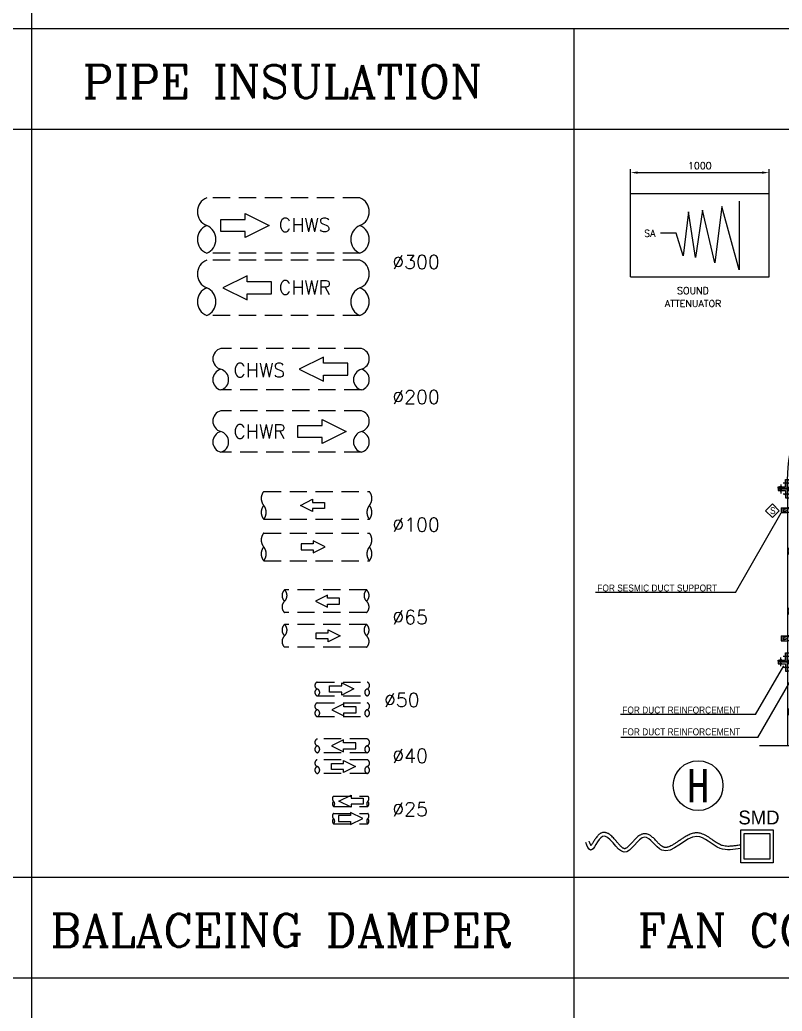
# Model space of a CAD drawing. Extents: x 462150 to 593348, y 35809 to 85242.
# Drawn here: x 512247 to 517754, y 52514 to 59676 of the extents above; entities that cross this region are included whole.
import ezdxf
from ezdxf.enums import TextEntityAlignment as Align

# ---------------------------------------------------------------- set-up
doc = ezdxf.new("R2010")
doc.units = 0
doc.header["$LTSCALE"] = 500
doc.header["$MEASUREMENT"] = 0
for name, pattern in [('DASHED2', [0.375, 0.25, -0.125]), ('DSH1', [0.101, 0.067, -0.034]), ('HIDDEN2', [4.7625, 3.175, -1.5875])]:
    doc.linetypes.add(name, pattern=pattern)
for name, color, linetype in [('AC-DIM', 7, 'Continuous'), ('AC-FD', 2, 'Continuous'), ('AC-INSULATION', 21, 'DASHED2'), ('AC-RDUCT', 4, 'Continuous'), ('AC-TEXT', 7, 'Continuous'), ('AC-TEXT-L', 1, 'Continuous'), ('AC-VAV', 1, 'Continuous'), ('ARROW', 2, 'Continuous'), ('DUCT-OP', 3, 'Continuous'), ('EQP', 1, 'Continuous'), ('M_ARR', 2, 'Continuous'), ('ma-section', 3, 'Continuous'), ('MH-SARR', 2, 'Continuous'), ('PL-W-TEXT', 7, 'Continuous'), ('S-DUCT', 3, 'Continuous'), ('text-', 7, 'Continuous'), ('TXT', 2, 'Continuous')]:
    doc.layers.add(name, color=color, linetype=linetype)
doc.styles.add('FF-LOOP', font='romanc.shx', dxfattribs={"height": 2})
doc.styles.add('MOHAMED', font='STENCIL.SHX', dxfattribs={"height": 105})
doc.styles.add('MONOTXT', font='MONOTXT', dxfattribs={"height": 0.2})
doc.styles.add('ROMANS', font='romans.shx', dxfattribs={"width": 0.8, "height": 100})
doc.styles.add('SIMPLEX', font='SIMPLEX.SHX')
doc.dimstyles.new('SHERIF-K_SEC', dxfattribs={"dimtxt": 50, "dimasz": 50, "dimexe": 25, "dimexo": 25, "dimgap": 25, "dimtad": 1, "dimdec": 0, "dimdsep": 46, "dimtxsty": 'SIMPLEX', "dimcen": -0.5, "dimdle": 100, "dimclrd": 161, "dimclre": 161, "dimclrt": 7, "dimadec": 0, "dimazin": 0, "dimtfac": 1, "dimtdec": 0, "dimtix": 1, "dimtmove": 0, "dimatfit": 0, "dimfxl": 1, "dimtolj": 1, "dimtzin": 0, "dimlwd": -1, "dimarcsym": 0})

# ---------------------------------------------------------------- blocks, each defined once
blk = doc.blocks.new('M-ARR01')
at = {"layer": 'MH-SARR'}
blk.add_lwpolyline([(-7, 0.88), (-7, -0.88), (-3.5, -0.88), (-3.5, -1.75), (0, 0), (-3.5, 1.75), (-3.5, 0.88)], close=True, dxfattribs=at)
blk = doc.blocks.new('CHW INSULATION')
at = {"layer": 'AC-INSULATION'}
for p, q in [((0, 0), (-1107.4, 0)), ((0, -400), (-1107.4, -400)), ((0, -450), (-1107.4, -450)), ((0, -850), (-1107.4, -850)), ((10.3, -1088), (-1005.9, -1088)), ((10.3, -1388), (-1005.9, -1388)), ((10.3, -1538), (-1005.9, -1538)), ((10.3, -1838), (-1005.9, -1838)), ((-695.4, -2121.8), (68, -2121.8)), ((-695.4, -2321.8), (68, -2321.8)), ((-695.4, -2421.8), (68, -2421.8)), ((-695.4, -2621.8), (68, -2621.8)), ((47.6, -2831.7), (-545.1, -2831.7)), ((47.6, -2996.7), (-545.1, -2996.7)), ((47.6, -3081.7), (-545.1, -3081.7)), ((47.6, -3246.7), (-545.1, -3246.7)), ((-308.4, -3498.2), (51.6, -3498.2)), ((-308.4, -3598.2), (51.6, -3598.2)), ((-308.4, -3648.2), (51.6, -3648.2)), ((-308.4, -3748.2), (51.6, -3748.2)), ((51.6, -3909), (-308.4, -3909)), ((51.6, -4009), (-308.4, -4009)), ((51.6, -4059), (-308.4, -4059)), ((51.6, -4159), (-308.4, -4159)), ((-190.8, -4322), (56.5, -4322)), ((-190.8, -4397), (56.5, -4397)), ((-190.8, -4447), (56.5, -4447)), ((-190.8, -4522), (56.5, -4522))]:
    blk.add_line(p, q, dxfattribs=at)
for centre, radius, start, end in [((-635.6, -2171.8), 77.9, 140.08938, 219.91062), ((8.2, -2171.8), 77.9, 320.08938, 39.91062), ((-635.6, -2271.8), 77.9, 140.08938, 219.91062), ((-755.1, -2271.8), 77.9, 320.08938, 39.91062), ((127.8, -2271.8), 77.9, 140.08938, 219.91062), ((8.2, -2271.8), 77.9, 320.08938, 39.91062), ((-635.6, -2471.8), 77.9, 140.08938, 219.91062), ((8.2, -2471.8), 77.9, 320.08938, 39.91062), ((-635.6, -2571.8), 77.9, 140.08938, 219.91062), ((-755.1, -2571.8), 77.9, 320.08938, 39.91062), ((127.8, -2571.8), 77.9, 140.08938, 219.91062), ((8.2, -2571.8), 77.9, 320.08938, 39.91062), ((-507.3, -2872.9), 55.9, 132.49087, 227.50913), ((-582.9, -2872.9), 55.9, 312.49087, 47.50913), ((85.4, -2872.9), 55.9, 132.49087, 227.50913), ((9.9, -2872.9), 55.9, 312.49087, 47.50913), ((-507.3, -2955.4), 55.9, 132.49087, 227.50913), ((9.9, -2955.4), 55.9, 312.49087, 47.50913), ((-507.3, -3122.9), 55.9, 132.49087, 227.50913), ((-582.9, -3122.9), 55.9, 312.49087, 47.50913), ((85.4, -3122.9), 55.9, 132.49087, 227.50913), ((9.9, -3122.9), 55.9, 312.49087, 47.50913), ((-507.3, -3205.4), 55.9, 132.49087, 227.50913), ((9.9, -3205.4), 55.9, 312.49087, 47.50913), ((-299.3, -3523.2), 26.6, 109.9839, 250.0161), ((42.6, -3523.2), 26.6, 289.9839, 70.0161), ((-299.3, -3573.2), 26.6, 109.9839, 250.0161), ((-317.5, -3573.2), 26.6, 289.9839, 70.0161), ((60.7, -3573.2), 26.6, 109.9839, 250.0161), ((42.6, -3573.2), 26.6, 289.9839, 70.0161), ((-299.3, -3673.2), 26.6, 109.9839, 250.0161), ((42.6, -3673.2), 26.6, 289.9839, 70.0161), ((-299.3, -3723.2), 26.6, 109.9839, 250.0161), ((-317.5, -3723.2), 26.6, 289.9839, 70.0161), ((60.7, -3723.2), 26.6, 109.9839, 250.0161), ((42.6, -3723.2), 26.6, 289.9839, 70.0161), ((-299.3, -3934), 26.6, 109.9839, 250.0161), ((42.6, -3934), 26.6, 289.9839, 70.0161), ((-299.3, -3984), 26.6, 109.9839, 250.0161), ((-317.5, -3984), 26.6, 289.9839, 70.0161), ((60.7, -3984), 26.6, 109.9839, 250.0161), ((42.6, -3984), 26.6, 289.9839, 70.0161), ((-299.3, -4084), 26.6, 109.9839, 250.0161), ((42.6, -4084), 26.6, 289.9839, 70.0161), ((-299.3, -4134), 26.6, 109.9839, 250.0161), ((-317.5, -4134), 26.6, 289.9839, 70.0161), ((60.7, -4134), 26.6, 109.9839, 250.0161), ((42.6, -4134), 26.6, 289.9839, 70.0161), ((-173.3, -4340.7), 25.7, 133.15046, 226.84954), ((-173.3, -4378.2), 25.7, 133.15046, 226.84954), ((-208.4, -4378.2), 25.7, 313.15046, 46.84954), ((74.1, -4378.2), 25.7, 133.15046, 226.84954), ((38.9, -4340.7), 25.7, 313.15046, 46.84954), ((38.9, -4378.2), 25.7, 313.15046, 46.84954), ((-173.3, -4465.7), 25.7, 133.15046, 226.84954), ((-173.3, -4503.2), 25.7, 133.15046, 226.84954), ((-208.4, -4503.2), 25.7, 313.15046, 46.84954), ((74.1, -4503.2), 25.7, 133.15046, 226.84954), ((38.9, -4465.7), 25.7, 313.15046, 46.84954), ((38.9, -4503.2), 25.7, 313.15046, 46.84954)]:
    blk.add_arc(centre, radius, start, end, dxfattribs=at)
at = {"layer": 'AC-TEXT-L'}
for centre, radius, start, end in [((-1066.1, -100), 108.2, 112.44978, 247.55022), ((-41.3, -100), 108.2, 292.44978, 67.55022), ((-1066.1, -300), 108.2, 112.44978, 247.55022), ((-1148.7, -300), 108.2, 292.44978, 67.55022), ((41.3, -300), 108.2, 112.44978, 247.55022), ((-41.3, -300), 108.2, 292.44978, 67.55022), ((-1066.1, -550), 108.2, 112.44978, 247.55022), ((-41.3, -550), 108.2, 292.44978, 67.55022), ((-1066.1, -750), 108.2, 112.44978, 247.55022), ((-1148.7, -750), 108.2, 292.44978, 67.55022), ((41.3, -750), 108.2, 112.44978, 247.55022), ((-41.3, -750), 108.2, 292.44978, 67.55022), ((-985.5, -1163), 77.7, 105.21449, 254.78551), ((-10.1, -1163), 77.7, 285.21449, 74.78551), ((-985.5, -1313), 77.7, 105.21449, 254.78551), ((-1026.3, -1313), 77.7, 285.21449, 74.78551), ((30.7, -1313), 77.7, 105.21449, 254.78551), ((-10.1, -1313), 77.7, 285.21449, 74.78551), ((-985.5, -1613), 77.7, 105.21449, 254.78551), ((-10.1, -1613), 77.7, 285.21449, 74.78551), ((-985.5, -1763), 77.7, 105.21449, 254.78551), ((-1026.3, -1763), 77.7, 285.21449, 74.78551), ((30.7, -1763), 77.7, 105.21449, 254.78551), ((-10.1, -1763), 77.7, 285.21449, 74.78551)]:
    blk.add_arc(centre, radius, start, end, dxfattribs=at)
at = {"layer": 'AC-INSULATION', "rotation": 180}
for p, xscale, yscale, zscale in [((-655.1, -200), -50, 50, 50), ((-990.2, -650), 50, 50, 50), ((-438.6, -1238), 50, 50, 50), ((-99, -1688), -50, 50, 50), ((-322.3, -2914.2), 25, 25, 25), ((-142.2, -3164.2), -25, 25, 25), ((-44.1, -3548.2), -25, 25, 25), ((-203.7, -3698.2), 25, 25, 25), ((-205.8, -3959), 25, 25, 25), ((-31.7, -4109), -25, 25, 25)]:
    blk.add_blockref('M-ARR01', p, dxfattribs=dict(at, xscale=xscale, yscale=yscale, zscale=zscale))
at = {"layer": 'AC-INSULATION', "yscale": 25, "zscale": 25}
for p, xscale in [((-430.5, -2221.8), -25), ((-250.4, -2521.8), 25), ((-151.7, -4359.5), -25), ((19.9, -4484.5), 25)]:
    blk.add_blockref('M-ARR01', p, dxfattribs=dict(at, xscale=xscale))
at = {"layer": 'AC-FD', "style": 'ROMANS'}
for s, p in [('CHWS', (-913.7, -1295.2)), ('CHWR', (-913.7, -1738))]:
    blk.add_text(s, height=100, dxfattribs=at).set_placement(p)
at = {"layer": 'AC-TEXT', "style": 'ROMANS'}
for s, p in [('CHWS', (-585.9, -245.6)), ('%%C300', (233.6, -513)), ('CHWR', (-585.9, -698.1)), ('%%C200', (233.6, -1488.6)), ('%%C100', (233.6, -2411.3)), ('%%C65', (233.6, -3078.9)), ('%%C50', (173.6, -3677.4)), ('%%C40', (233.6, -4081.1)), ('%%C25', (233.6, -4467.2))]:
    blk.add_text(s, height=100, dxfattribs=at).set_placement(p)
blk = doc.blocks.new('*D592')
at = {"layer": 'AC-DIM', "color": 161, "lineweight": -2, "ltscale": 0.02, "transparency": 16777216}
for p, q in [((516659.5, 58371.6), (516659.5, 58597.4)), ((517659.5, 58371.6), (517659.5, 58597.4))]:
    blk.add_line(p, q, dxfattribs=at)
at = {"layer": 'AC-DIM', "color": 161, "ltscale": 0.02, "transparency": 16777216}
blk.add_line((516709.5, 58572.4), (517609.5, 58572.4), dxfattribs=at)
for points in [[(516709.5, 58580.7), (516709.5, 58564), (516659.5, 58572.4)], [(517609.5, 58580.7), (517609.5, 58564), (517659.5, 58572.4)]]:
    blk.add_solid(points, dxfattribs=at)
at = {"layer": 'Defpoints', "color": 0, "ltscale": 0.02, "transparency": 16777216}
for p in [(517659.5, 58572.4), (516659.5, 58346.6), (517659.5, 58346.6)]:
    blk.add_point(p, dxfattribs=at)
at = {"layer": 'AC-DIM', "color": 7, "ltscale": 0.02, "transparency": 16777216, "insert": (517159.5, 58622.4), "char_height": 50, "attachment_point": 5, "style": 'SIMPLEX'}
blk.add_mtext('\\A1;1000', dxfattribs=at)
blk = doc.blocks.new('ARR00A')
at = {"layer": 'M_ARR'}
blk.add_lwpolyline([(-7, 0.88), (-7, -0.88), (-3.5, -0.88), (-3.5, -1.75), (0, 0), (-3.5, 1.75), (-3.5, 0.88)], close=True, dxfattribs=at)
blk = doc.blocks.new('sup2')
at = {"layer": 'EQP'}
for p, q in [((-555.6, 35), (-500, 35)), ((-555.6, 35), (-555.6, -35)), ((-500, 18.9), (-542.9, 18.9)), ((-542.9, 18.9), (-542.9, -35)), ((555.6, 35), (500, 35)), ((500, 18.9), (542.9, 18.9)), ((542.9, 18.9), (542.9, -35)), ((555.6, 35), (555.6, -35)), ((-555.6, -35), (-500, -35)), ((555.6, -35), (500, -35))]:
    blk.add_line(p, q, dxfattribs=at)
at = {"layer": 'EQP', "linetype": 'HIDDEN2'}
for p, q in [((500, 35), (-500, 35)), ((500, 18.9), (-500, 18.9)), ((500, -35), (-500, -35))]:
    blk.add_line(p, q, dxfattribs=at)
at = {"layer": 'EQP'}
for centre in [(-523.6, -8.3), (523.6, -8.3)]:
    blk.add_circle(centre, 13.9, dxfattribs=at)
blk = doc.blocks.new('A$C27B15C2C')
at = {"layer": 'EQP'}
for p, q in [((0, 81), (1650, 81)), ((0, 74), (1650, 74)), ((0, 54), (1650, 54)), ((0, 0), (1650, 0))]:
    blk.add_line(p, q, dxfattribs=at)
for centre in [(31, 24), (290, 24), (549, 24), (809, 24), (1080, 24), (1339, 24), (1611, 24)]:
    blk.add_circle(centre, 14.1, dxfattribs=at)
blk = doc.blocks.new('A$C22B84A89')
at = {"layer": 'EQP'}
for p, q in [((0, 160), (106, 160)), ((0, 137), (0, 160)), ((54, 160), (19, 160)), ((37, 71), (37, 199)), ((168, 213), (72, 213)), ((106, 266), (130, 266)), ((106, 160), (106, 266)), ((106, 196), (106, 231)), ((130, 137), (130, 266)), ((134, 263), (1780, 263)), ((134, 196), (134, 231)), ((134, 157), (1780, 157)), ((1746, 213), (1842, 213)), ((1780, 196), (1780, 231)), ((1808, 266), (1784, 266)), ((1784, 137), (1784, 266)), ((1808, 160), (1808, 266)), ((1808, 196), (1808, 231)), ((1914, 160), (1808, 160)), ((1860, 160), (1895, 160)), ((1877, 71), (1877, 199)), ((1914, 137), (1914, 160)), ((130, 137), (0, 137)), ((0, 133), (205, 133)), ((130, 130), (0, 130)), ((0, 130), (0, 106)), ((0, 106), (106, 106)), ((54, 106), (19, 106)), ((168, 53), (72, 53)), ((106, 106), (106, 0)), ((106, 71), (106, 35)), ((130, 130), (130, 0)), ((134, 137), (1780, 137)), ((134, 130), (1780, 130)), ((134, 110), (1780, 110)), ((134, 71), (134, 35)), ((134, 4), (1780, 4)), ((1914, 133), (1709, 133)), ((1746, 53), (1842, 53)), ((1780, 71), (1780, 35)), ((1784, 137), (1914, 137)), ((1784, 130), (1784, 0)), ((1784, 130), (1914, 130)), ((1914, 106), (1808, 106)), ((1808, 106), (1808, 0)), ((1808, 71), (1808, 35)), ((1860, 106), (1895, 106)), ((1914, 130), (1914, 106)), ((106, 0), (130, 0)), ((1808, 0), (1784, 0))]:
    blk.add_line(p, q, dxfattribs=at)
for centre in [(205, 210), (416, 210), (675, 210), (931, 210), (1191, 210), (1450, 210), (1709, 210), (205, 57), (416, 57), (675, 57), (931, 57), (1191, 57), (1450, 57), (1709, 57)]:
    blk.add_circle(centre, 14.1, dxfattribs=at)
for points in [[(54, 160), (19, 160), (54, 165), (20, 165)], [(54, 165), (20, 165), (52, 169), (22, 169)], [(52, 169), (22, 169), (50, 172), (23, 172)], [(50, 172), (23, 172), (48, 174), (26, 174)], [(48, 174), (26, 174), (45, 176), (29, 176)], [(45, 176), (29, 176), (41, 177), (31, 177)], [(41, 177), (31, 177), (38, 178), (35, 178)], [(89, 209), (89, 219), (88, 212), (88, 215)], [(90, 205), (90, 221), (89, 209), (89, 219)], [(92, 202), (92, 224), (90, 205), (90, 221)], [(94, 200), (94, 227), (92, 202), (92, 224)], [(97, 198), (97, 228), (94, 200), (94, 227)], [(101, 196), (101, 230), (97, 198), (97, 228)], [(106, 196), (106, 231), (101, 196), (101, 230)], [(134, 196), (134, 231), (139, 196), (139, 230)], [(139, 196), (139, 230), (143, 198), (143, 228)], [(143, 198), (143, 228), (146, 200), (146, 227)], [(146, 200), (146, 227), (148, 202), (148, 224)], [(148, 202), (148, 224), (150, 205), (150, 221)], [(150, 205), (150, 221), (151, 209), (151, 219)], [(151, 209), (151, 219), (152, 212), (152, 215)], [(1763, 209), (1763, 219), (1762, 212), (1762, 215)], [(1764, 205), (1764, 221), (1763, 209), (1763, 219)], [(1766, 202), (1766, 224), (1764, 205), (1764, 221)], [(1768, 200), (1768, 227), (1766, 202), (1766, 224)], [(1771, 198), (1771, 228), (1768, 200), (1768, 227)], [(1775, 196), (1775, 230), (1771, 198), (1771, 228)], [(1780, 196), (1780, 231), (1775, 196), (1775, 230)], [(1808, 196), (1808, 231), (1813, 196), (1813, 230)], [(1813, 196), (1813, 230), (1817, 198), (1817, 228)], [(1817, 198), (1817, 228), (1820, 200), (1820, 227)], [(1820, 200), (1820, 227), (1822, 202), (1822, 224)], [(1822, 202), (1822, 224), (1824, 205), (1824, 221)], [(1824, 205), (1824, 221), (1825, 209), (1825, 219)], [(1825, 209), (1825, 219), (1825, 212), (1825, 215)], [(1860, 165), (1894, 165), (1862, 169), (1892, 169)], [(1860, 160), (1895, 160), (1860, 165), (1894, 165)], [(1862, 169), (1892, 169), (1864, 172), (1890, 172)], [(1864, 172), (1890, 172), (1866, 174), (1888, 174)], [(1866, 174), (1888, 174), (1869, 176), (1885, 176)], [(1869, 176), (1885, 176), (1873, 177), (1882, 177)], [(1873, 177), (1882, 177), (1876, 178), (1879, 178)], [(54, 106), (19, 106), (54, 101), (20, 101)], [(54, 101), (20, 101), (52, 97), (22, 97)], [(52, 97), (22, 97), (50, 94), (23, 94)], [(50, 94), (23, 94), (48, 92), (26, 92)], [(48, 92), (26, 92), (45, 90), (29, 90)], [(45, 90), (29, 90), (41, 89), (31, 89)], [(41, 89), (31, 89), (38, 88), (35, 88)], [(89, 57), (89, 48), (88, 54), (88, 51)], [(90, 61), (90, 45), (89, 57), (89, 48)], [(92, 64), (92, 42), (90, 61), (90, 45)], [(94, 66), (94, 40), (92, 64), (92, 42)], [(97, 68), (97, 38), (94, 66), (94, 40)], [(101, 70), (101, 36), (97, 68), (97, 38)], [(106, 71), (106, 35), (101, 70), (101, 36)], [(134, 71), (134, 35), (139, 70), (139, 36)], [(139, 70), (139, 36), (143, 68), (143, 38)], [(143, 68), (143, 38), (146, 66), (146, 40)], [(146, 66), (146, 40), (148, 64), (148, 42)], [(148, 64), (148, 42), (150, 61), (150, 45)], [(150, 61), (150, 45), (151, 57), (151, 48)], [(151, 57), (151, 48), (152, 54), (152, 51)], [(1763, 57), (1763, 48), (1762, 54), (1762, 51)], [(1764, 61), (1764, 45), (1763, 57), (1763, 48)], [(1766, 64), (1766, 42), (1764, 61), (1764, 45)], [(1768, 66), (1768, 40), (1766, 64), (1766, 42)], [(1771, 68), (1771, 38), (1768, 66), (1768, 40)], [(1775, 70), (1775, 36), (1771, 68), (1771, 38)], [(1780, 71), (1780, 35), (1775, 70), (1775, 36)], [(1808, 71), (1808, 35), (1813, 70), (1813, 36)], [(1813, 70), (1813, 36), (1817, 68), (1817, 38)], [(1817, 68), (1817, 38), (1820, 66), (1820, 40)], [(1820, 66), (1820, 40), (1822, 64), (1822, 42)], [(1822, 64), (1822, 42), (1824, 61), (1824, 45)], [(1824, 61), (1824, 45), (1825, 57), (1825, 48)], [(1825, 57), (1825, 48), (1825, 54), (1825, 51)], [(1860, 106), (1895, 106), (1860, 101), (1894, 101)], [(1860, 101), (1894, 101), (1862, 97), (1892, 97)], [(1862, 97), (1892, 97), (1864, 94), (1890, 94)], [(1864, 94), (1890, 94), (1866, 92), (1888, 92)], [(1866, 92), (1888, 92), (1869, 90), (1885, 90)], [(1869, 90), (1885, 90), (1873, 89), (1882, 89)], [(1873, 89), (1882, 89), (1876, 88), (1879, 88)]]:
    blk.add_solid(points, dxfattribs=at)
blk = doc.blocks.new('A$C4DDA35D4')
for p, q in [((5383, 4580), (3483, 6230)), ((4813, 0), (2373, 0))]:
    blk.add_line(p, q)
at = {"layer": 'DUCT-OP'}
for p, q in [((2777, 3841), (2777, 0)), ((4427, 3841), (4427, 0))]:
    blk.add_line(p, q, dxfattribs=at)
at = {"layer": 'EQP', "color": 2, "linetype": 'DSH1'}
for radius in [1379, 922, 617]:
    blk.add_arc((4840, 3841), radius, 139, 180, dxfattribs=at)
at = {"layer": 'S-DUCT'}
for p, q in [((3292, 5204), (3887, 5880)), ((3292, 5204), (3887, 5880)), ((4530, 4114), (5132, 4798))]:
    blk.add_line(p, q, dxfattribs=at)
blk.add_lwpolyline([(3292, 5204), (4530, 4114, 0.180829), (4427, 3844), (2777, 3841, -0.180829), (3283, 5194)], format="xyb", close=True, dxfattribs=at)
blk.add_lwpolyline([(3140, 5010, -0.028286), (3283, 5194), (3292, 5204), (3512, 5010)], format="xyb", dxfattribs=at)
at = {"layer": 'text-'}
for p, q in [((2022, 2213), (2686, 3363)), ((2022, 2213), (0, 2213)), ((2314, 450), (2722, 1156)), ((2348, 117), (2922, 1111)), ((2314, 450), (361, 450)), ((2348, 117), (368, 117))]:
    blk.add_line(p, q, dxfattribs=at)
at = {"layer": 'TXT'}
blk.add_lwpolyline([(2655, 3396), (2558, 3494), (2460, 3396), (2558, 3299)], close=True, dxfattribs=at)
at = {"xscale": -1}
for name, p, rotation in [('A$C27B15C2C', (3769, 5746), 138.6416112076381), ('A$C22B84A89', (3366, 5488), 138.6416112076381), ('A$C22B84A89', (2642, 3846), 180), ('A$C27B15C2C', (2776, 2855), 180), ('A$C27B15C2C', (2776, 1989), 180)]:
    blk.add_blockref(name, p, dxfattribs=dict(at, rotation=rotation))
for name, p in [('A$C22B84A89', (2642, 1078)), ('A$C27B15C2C', (2776, 452))]:
    blk.add_blockref(name, p)
at = {"layer": 'ARROW', "yscale": 30, "zscale": 30}
for p, xscale, rotation in [((4155, 4899), -30.0000000000065, 54.29561487505486), ((3602, 2215), -30, 90)]:
    blk.add_blockref('ARR00A', p, dxfattribs=dict(at, xscale=xscale, rotation=rotation))
at = {"layer": 'EQP', "xscale": 1.649999999994179, "zscale": 1.649999999994179}
for p in [(3602, 3403), (3602, 1553)]:
    blk.add_blockref('sup2', p, dxfattribs=at)
at = {"layer": 'TXT', "style": 'MOHAMED', "width": 0.9}
for s, p in [('S', (2524, 3447)), ('FOR SESMIC DUCT SUPPORT', (28, 2329)), ('FOR DUCT REINFORCEMENT', (389, 566)), ('FOR DUCT REINFORCEMENT', (389, 251))]:
    blk.add_text(s, height=100, dxfattribs=at).set_placement(p, align=Align.TOP_LEFT)
blk = doc.blocks.new('A$C0A383CD1')
at = {"layer": 'EQP'}
for p, q in [((1317.1, 0), (1317.1, 278.6)), ((1317.1, 278.6), (1594.1, 278.6)), ((1594.1, 278.6), (1594.1, 0)), ((1347.1, 30), (1347.1, 248.6)), ((1347.1, 248.6), (1564.1, 248.6)), ((1564.1, 248.6), (1564.1, 30)), ((1564.1, 30), (1347.1, 30)), ((1594.1, 0), (1317.1, 0))]:
    blk.add_line(p, q, dxfattribs=at)
for points, knots in [([(1312, 150.9), (1299.6, 148.8), (1287.4, 146.7), (1263.5, 143.1), (1251.9, 141.6), (1229.2, 139.7), (1218.2, 139.2), (1199.8, 139.7), (1192.2, 140.3), (1177.5, 142.3), (1170.3, 143.8), (1159.6, 146.9), (1156, 148.1), (1146.9, 151.5), (1141.4, 154), (1130.1, 159.7), (1124.4, 162.9), (1112.8, 170), (1106.9, 173.8), (1094.9, 181.8), (1088.9, 186.1), (1076.7, 194.7), (1070.5, 199.1), (1058, 207.9), (1051.6, 212.2), (1038.6, 220.8), (1032, 224.9), (1018.4, 232.7), (1011.5, 236.3), (997.1, 242.9), (989.7, 245.8), (976.3, 249.8), (970.5, 251.2), (958.6, 253.3), (952.4, 253.9), (944.4, 254.1), (942.5, 254.1), (938.7, 254), (936.9, 253.9), (931.3, 253.5), (927.7, 253.1), (917.6, 251.5), (911.3, 250.1), (899, 246.5), (892.9, 244.4), (881, 239.6), (875.2, 236.9), (863.7, 231.2), (858, 228.2), (843.7, 220), (835.2, 214.8), (818.3, 203.9), (810, 198.3), (793.7, 187.1), (785.6, 181.6), (769.8, 170.8), (762, 165.7), (746.8, 156.1), (739.3, 151.7), (726.1, 144.5), (720.3, 141.7), (709.2, 136.9), (703.9, 134.9), (695.1, 132.4), (691.6, 131.6), (684.8, 130.5), (681.6, 130.2), (675.5, 130.2), (672.6, 130.4), (667, 131.3), (664.3, 132), (660.4, 133.4), (659.2, 133.9), (657.3, 134.7), (656.5, 135.1), (655.1, 135.8), (654.3, 136.2), (652, 137.5), (650.4, 138.5), (645.8, 141.5), (642.7, 143.8), (636.3, 149), (632.9, 151.9), (626.2, 158.1), (622.7, 161.5), (615.7, 168.5), (612.1, 172.2), (604.9, 179.7), (601.2, 183.6), (593.8, 191.4), (590.1, 195.3), (582.4, 203), (578.5, 206.8), (570.5, 214.3), (566.4, 217.9), (558, 224.8), (553.6, 228.1), (545.5, 233.5), (541.9, 235.7), (534.2, 239.6), (530.2, 241.3), (522.8, 243.9), (519.4, 244.9), (512.4, 246.3), (508.8, 246.8), (503.1, 247), (501.2, 247), (498.2, 246.9), (497.2, 246.9), (495.1, 246.7), (494, 246.6), (490.9, 246.2), (488.9, 245.8), (483.4, 244.6), (479.9, 243.5), (473.3, 241.1), (470.2, 239.7), (464.1, 236.6), (461.1, 235), (455.5, 231.4), (452.7, 229.6), (445.8, 224.5), (441.8, 221.2), (433.9, 214.4), (430.1, 210.8), (422.7, 203.4), (419, 199.7), (411.8, 192), (408.2, 188.1), (399.7, 178.7), (394.7, 173.2), (385, 162.4), (380.2, 157.2), (370.9, 147.4), (366.3, 142.9), (358.7, 135.9), (355.6, 133.2), (349.6, 128.5), (346.8, 126.5), (342.2, 123.6), (340.4, 122.6), (337.1, 121.1), (335.7, 120.5), (333.4, 119.8), (332.6, 119.6), (331, 119.4), (330.4, 119.3), (329.6, 119.3), (329.3, 119.3), (328.9, 119.4), (328.8, 119.4), (328.4, 119.4), (328.2, 119.4), (327.6, 119.5), (327.2, 119.6), (325.9, 120), (324.9, 120.3), (322.6, 121.2), (321.3, 121.8), (318.5, 123.4), (317, 124.3), (313.8, 126.5), (312.1, 127.7), (307.5, 131.3), (304.5, 133.9), (298.3, 139.6), (295.1, 142.8), (288.5, 149.7), (285.2, 153.3), (278.4, 160.9), (274.9, 164.9), (266.5, 174.7), (261.5, 180.7), (251.4, 192.5), (246.3, 198.5), (236.8, 209.1), (232.5, 213.8), (223.6, 222.8), (219, 227.2), (210.8, 234.3), (207.2, 237.2), (199.7, 242.6), (195.8, 245.2), (188.6, 249.2), (185.4, 250.7), (178.6, 253.5), (175, 254.7), (168.3, 256.3), (165.1, 256.9), (158.7, 257.5), (155.4, 257.5), (148.8, 257.1), (145.4, 256.6), (138.8, 255.1), (135.5, 254), (131.3, 252.2), (130.2, 251.8), (128.4, 250.9), (127.6, 250.5), (126.1, 249.7), (125.4, 249.3), (123.2, 248), (121.8, 247.2), (117.7, 244.3), (115, 242.3), (110, 238), (107.7, 235.8), (103.2, 231.3), (101.1, 228.9), (96.9, 224.1), (94.9, 221.6), (89.8, 215), (86.8, 210.8), (80.9, 202.4), (78.1, 198.1), (72.6, 189.5), (69.9, 185.2), (64.7, 176.8), (62.2, 172.6), (57.2, 164.7), (54.8, 160.9), (50.2, 153.9), (48, 150.6), (45.4, 146.9), (44.9, 146.2), (44.3, 145.4)], [0, 0, 0, 0, 36.079945, 36.079945, 72.15989, 72.15989, 108.239835, 108.239835, 134.699859, 134.699859, 161.159883, 161.159883, 175.335757, 175.335757, 196.439716, 196.439716, 217.543675, 217.543675, 238.647635, 238.647635, 259.751594, 259.751594, 280.855553, 280.855553, 301.959512, 301.959512, 323.063471, 323.063471, 344.16743, 344.16743, 365.271389, 365.271389, 380.765372, 380.765372, 396.259355, 396.259355, 400.89767, 400.89767, 405.535985, 405.535985, 414.812614, 414.812614, 431.225703, 431.225703, 447.638791, 447.638791, 464.051879, 464.051879, 480.464967, 480.464967, 505.802536, 505.802536, 531.140105, 531.140105, 556.477674, 556.477674, 581.815242, 581.815242, 607.152811, 607.152811, 628.216371, 628.216371, 649.27993, 649.27993, 664.882602, 664.882602, 680.485274, 680.485274, 696.087946, 696.087946, 711.690618, 711.690618, 718.504842, 718.504842, 722.463536, 722.463536, 726.42223, 726.42223, 734.339618, 734.339618, 748.215558, 748.215558, 762.091498, 762.091498, 775.967439, 775.967439, 789.843379, 789.843379, 803.719319, 803.719319, 817.595259, 817.595259, 831.471199, 831.471199, 845.34714, 845.34714, 859.22308, 859.22308, 869.684013, 869.684013, 880.144946, 880.144946, 888.212065, 888.212065, 896.279184, 896.279184, 900.398057, 900.398057, 902.655473, 902.655473, 904.91289, 904.91289, 909.427722, 909.427722, 917.553026, 917.553026, 925.67833, 925.67833, 933.803633, 933.803633, 941.928937, 941.928937, 954.739589, 954.739589, 967.55024, 967.55024, 980.360891, 980.360891, 993.171543, 993.171543, 1011.543963, 1011.543963, 1029.916384, 1029.916384, 1048.288804, 1048.288804, 1061.872651, 1061.872651, 1075.456497, 1075.456497, 1085.707432, 1085.707432, 1095.958367, 1095.958367, 1104.011008, 1104.011008, 1112.063648, 1112.063648, 1115.359914, 1115.359914, 1117.772033, 1117.772033, 1120.184151, 1120.184151, 1125.008388, 1125.008388, 1133.236465, 1133.236465, 1141.464542, 1141.464542, 1149.692619, 1149.692619, 1157.920695, 1157.920695, 1170.937778, 1170.937778, 1183.95486, 1183.95486, 1196.971942, 1196.971942, 1209.989024, 1209.989024, 1228.230217, 1228.230217, 1246.471411, 1246.471411, 1261.455015, 1261.455015, 1276.438618, 1276.438618, 1287.507514, 1287.507514, 1298.576409, 1298.576409, 1306.889627, 1306.889627, 1315.202845, 1315.202845, 1321.896887, 1321.896887, 1328.59093, 1328.59093, 1335.284972, 1335.284972, 1341.979015, 1341.979015, 1344.239478, 1344.239478, 1345.91587, 1345.91587, 1347.592261, 1347.592261, 1350.945044, 1350.945044, 1358.020148, 1358.020148, 1365.095251, 1365.095251, 1372.170355, 1372.170355, 1379.245459, 1379.245459, 1390.686282, 1390.686282, 1402.127105, 1402.127105, 1413.567927, 1413.567927, 1425.00875, 1425.00875, 1436.449573, 1436.449573, 1447.890396, 1447.890396, 1450.960864, 1450.960864, 1450.960864, 1450.960864]), ([(44.3, 145.4), (42.7, 148.5), (41, 152), (37.4, 159.7), (35.6, 163.8), (31.9, 172.4), (30, 176.8), (28, 181.8), (27.8, 182.1), (27.7, 182.5)], [1539.986328, 1539.986328, 1539.986328, 1539.986328, 1551.398342, 1551.398342, 1562.810355, 1562.810355, 1574.222368, 1574.222368, 1575.135915, 1575.135915, 1575.135915, 1575.135915])]:
    blk.add_open_spline(points, degree=3, knots=knots, dxfattribs=at)
blk.add_spline([(1317.1, 121.4), (1141.8, 121.4), (943.2, 224), (645.3, 107.2), (500, 217), (326.2, 89.5), (141.8, 224), (39, 107.2), (0, 170.9)], degree=3, dxfattribs=at)

msp = doc.modelspace()

# ---------------------------------------------------------------- linework, layer by layer
for p, q in [((512331.7, 65565.7), (512331.7, 36008.8)), ((532792.6, 59612.2), (506272.1, 59612.2)), ((516248.2, 59612.2), (516248.2, 35809.3)), ((532792.6, 58884.7), (506272.1, 58884.7)), ((532372.4, 53479.4), (506272.1, 53479.4)), ((532372.4, 52751.9), (506272.1, 52751.9))]:
    msp.add_line(p, q)
at = {"layer": 'AC-RDUCT'}
for p, q in [((516659.5, 57820.6), (516659.5, 58420.6)), ((516659.5, 58420.6), (517659.5, 58420.6)), ((517659.5, 57820.6), (517659.5, 58420.6)), ((516659.5, 57820.6), (517659.5, 57820.6))]:
    msp.add_line(p, q, dxfattribs=at)
at = {"layer": 'EQP', "linetype": 'Continuous'}
msp.add_circle((517146.8, 54143.4), 180, dxfattribs=at)
at = {"layer": 'ma-section', "color": 7}
for p, q in [((517178.3, 58301.7), (517127.7, 57958.6)), ((517266.9, 57920.6), (517178.3, 58301.7)), ((517317.6, 58327.1), (517266.9, 57920.6)), ((517444.2, 57869.9), (517317.6, 58327.1)), ((517444.2, 58365.1), (517444.2, 57869.9)), ((517077.1, 58289.1), (517039.1, 57971.2)), ((517127.7, 57958.6), (517077.1, 58289.1)), ((516988.4, 58133.9), (516874.5, 58133.9)), ((517039.1, 57971.2), (516988.4, 58133.9))]:
    msp.add_line(p, q, dxfattribs=at)

# ---------------------------------------------------------------- block references
at = {"xscale": 0.5, "yscale": 0.5, "zscale": 0.5}
msp.add_blockref('A$C4DDA35D4', (516405, 54431.7), dxfattribs=at)
at = {"layer": 'AC-VAV'}
msp.add_blockref('CHW INSULATION', (514704.3, 58390), dxfattribs=at)
at = {"layer": 'EQP', "xscale": 0.8499999999767169, "yscale": 0.8499999999767169, "zscale": 0.8499999999767169}
msp.add_blockref('A$C0A383CD1', (516335.3, 53586.3), dxfattribs=at)

# ---------------------------------------------------------------- texts
at = {"layer": 'AC-TEXT', "style": 'ROMANS'}
for s, p in [('SA', (516757.3, 58108.4)), ('SOUND', (516995.1, 57695.2)), ('ATTENUATOR', (516907.3, 57601.6))]:
    msp.add_text(s, height=50, dxfattribs=at).set_placement(p)
at = {"layer": 'EQP', "linetype": 'Continuous', "style": 'MONOTXT', "width": 0.798089}
msp.add_text('H', height=239.6, dxfattribs=at).set_placement((517147.6, 54143.4), align=Align.MIDDLE)
at = {"layer": 'PL-W-TEXT', "style": 'FF-LOOP'}
for s, p in [('PIPE INSULATION', (512700.8, 59111.2, 0)), ('BALACEING DAMPER', (512467.2, 52978.5, 0)), ('FAN COIL UNIT (SKM)', (516710.4, 52978.5, 0))]:
    msp.add_text(s, height=238.14, dxfattribs=at).set_placement(p)
at = {"layer": 'TXT', "style": 'MOHAMED'}
msp.add_text('SMD', height=100, dxfattribs=at).set_placement((517438, 53963.3), align=Align.TOP_LEFT)

# ---------------------------------------------------------------- dimensions: what is measured, and where the dimension line sits
at = {"layer": 'AC-DIM', "ltscale": 0.02}
dim = msp.add_linear_dim(base=(517659.5, 58572.4), p1=(516659.5, 58346.6), p2=(517659.5, 58346.6), angle=180, dimstyle='SHERIF-K_SEC', dxfattribs=at)
dim.commit()
dim.dimension.update_dxf_attribs({"geometry": '*D592', "text_midpoint": (517159.5, 58622.4)})

doc.saveas('drawing.dxf')
